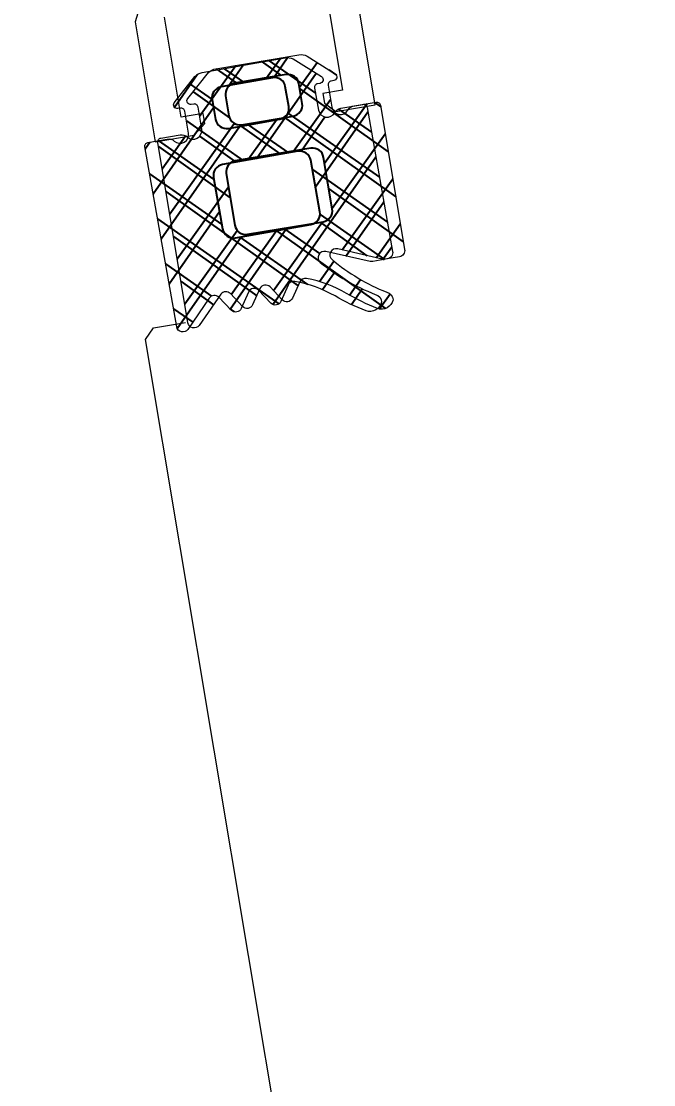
# Model space of a CAD drawing. Header units: millimetres. Extents: x -8689834 to 9419935, y 0 to 135940.
# Drawn here: x -59583.7 to -59552.5, y 106309.1 to 106361.4 of the extents above; entities that cross this region are included whole.
import ezdxf
from ezdxf import colors
from ezdxf.entities.mleader import LeaderData, LeaderLine
from ezdxf.math import Vec2, Vec3

# ---------------------------------------------------------------- set-up
doc = ezdxf.new("R2010")
doc.units = ezdxf.units.MM
doc.header["$MEASUREMENT"] = 0
doc.layers.get('0').update_dxf_attribs({"color": 250, "lineweight": 9})
doc.layers.add('АР_новое окно', color=155, linetype='Continuous')
for name, color, linetype, lineweight in [('АР_Окна', 4, 'Continuous', 0), ('АР_Отметки', 250, 'Continuous', 15), ('АР_Сущ Несущая стена', 216, 'Continuous', 30)]:
    doc.layers.add(name, color=color, linetype=linetype, lineweight=lineweight)
doc.layers.get('0').freeze()
doc.styles.add('ISOCPEUR', font='isocpeur.ttf', dxfattribs={"width": 0.7})

# ---------------------------------------------------------------- blocks, each defined once
blk = doc.blocks.new('_DotSmall')
at = {"color": 0, "linetype": 'ByBlock', "const_width": 0.5}
blk.add_lwpolyline([(-0.0625, 0, 1), (0.0625, 0, 1)], format="xyb", close=True, dxfattribs=at)
blk = doc.blocks.new('стойка витр.')
h = blk.add_hatch()
h.set_pattern_fill('ANSI37', scale=0.5, angle=-69.23283665521843)
h.set_pattern_definition([(335.7671633447816, (-69115.31625940584, 318510.9409690977), (0.6515825639889636, 1.447617495164233), []), (65.76716334478155, (-69115.31625940584, 318510.9409690977), (-1.447617495164233, 0.6515825639889636), [])])
edge = h.paths.add_edge_path()
edge.add_line((-7.614656875375658, -25.62993601259222), (-7.273265914729564, -26.53020796886267))
edge.add_arc((-7.672138333263274, -26.68151659366696), 0.4266069692434679, -30.765631391378577, 20.77378547182468, ccw=False)
edge.add_arc((-6.938850257283542, -27.11794408495156), 0.4267278803339729, 149.2463648056786, 290.7703475873838)
edge.add_line((-6.787522688187892, -27.51693863464607), (-5.761497533734655, -27.12786096686614))
edge.add_arc((-5.826270069284272, -26.95688741173914), 0.1828317202082013, 290.7489596719217, 380.7853669983573)
edge.add_line((-5.655337706935825, -26.89200624793739), (-5.698566115868744, -26.77800989551906))
edge.add_arc((-5.527559815348082, -26.71316091253391), 0.1828894349380834, 65.75635340077491, 200.7677215485159, ccw=False)
edge.add_line((-5.452462167653721, -26.54640093915077), (-3.994188920449233, -27.29736676610628))
edge.add_arc((-4.339684557994865, -27.83227055815794), 0.6367804192296694, 19.809448943918426, 57.14148607166612, ccw=False)
edge.add_line((-3.740585688123247, -27.61647007986176), (-2.270775810728082, -31.49246202532231))
edge.add_arc((-2.862326952422118, -31.72816639327794), 0.6367804192285443, -15.60715938413449, 21.72487774361298, ccw=False)
edge.add_line((-2.249025291763246, -31.89948590572749), (-2.842686385673005, -33.42856309223862))
edge.add_arc((-3.009474684396633, -33.35352837480535), 0.1828894349365558, 200.7666051236535, 335.7779732896313, ccw=False)
edge.add_line((-3.180482248484623, -33.41837402567035), (-3.223710657359334, -33.30437767335388))
edge.add_arc((-3.394684212462365, -33.36915020895407), 0.1828317202037067, 20.74895968940122, 110.7853670142414)
edge.add_line((-3.459565376309911, -33.19821784662781), (-4.485590530792251, -33.58729551440774))
edge.add_arc((-4.334307311281267, -33.98630688185023), 0.4267278803335083, 110.7639791032461, 252.2879618854569)
edge.add_arc((-4.593835025358378, -34.79921876089735), 0.4266069692128739, 20.760541213745626, 72.2999580801698, ccw=False)
edge.add_line((-4.194927641627146, -34.64800234186259), (-3.805871961842058, -35.67396951244882))
edge.add_arc((-3.976804324152614, -35.73885067632053), 0.1828317201976034, -69.25104032001241, 20.78536702306718, ccw=False)
edge.add_line((-3.912031788582681, -35.9098242314285), (-10.63804850899032, -38.46038830642647))
edge.add_arc((-10.76198657700206, -38.18099989774544), 0.3056444463879536, 200.8460379983515, 293.92230867425997, ccw=False)
edge.add_line((-11.04762355046114, -38.2897659172595), (-11.3069940036512, -37.6057878035499))
edge.add_arc((-11.02280217192234, -37.49789568213767), 0.3039830703908278, 175.7219656777917, 200.7890354028728, ccw=False)
edge.add_line((-11.32593828623067, -37.47521963119652), (-11.26283276302274, -35.23454482450325))
edge.add_arc((-11.5667631736687, -35.21197449929495), 0.3047673113958011, 355.7529257944983, 510.3971654946409)
edge.add_arc((-3.085478140807247, -39.81161386289363), 9.95296756819478, 151.493160172311, 169.5799937381118)
edge.add_arc((-13.27454869620142, -38.00608067109534), 0.4002801790508524, 282.30928711923883, 359.2250395672268, ccw=False)
edge.add_arc((-13.15914824141406, -37.79549114656839), 0.6024183835459826, 172.8865217206561, 267.13931994465963, ccw=False)
edge.add_arc((-2.924576102079248, -39.73891867786803), 11.01872594919693, 160.6453850739864, 169.4469810176308, ccw=False)
edge.add_arc((-19.07760885644255, -34.09585671602533), 6.091684827120307, 340.9199566399376, 360.7754221413588)
edge.add_arc((-13.29124725463213, -34.01305259408502), 0.3047655738143686, 359.9316076928689, 436.4302022680961)
edge.add_line((-13.21974018984474, -33.71679460741143), (-14.0766899229202, -33.52020163946145))
edge.add_arc((-14.00514734915965, -33.22393144415915), 0.3047857747414494, 145.1100748207506, 256.424251871352, ccw=False)
edge.add_line((-14.2551486332959, -33.04959347808472), (-13.74402617113083, -32.33421562775766))
edge.add_arc((-13.99402745527389, -32.1598776616858), 0.3047857747455562, 325.1100748218798, 436.4242518702226)
edge.add_line((-13.92248488150653, -31.86360746638093), (-14.7794566025841, -31.6669565144839))
edge.add_arc((-14.7079140287954, -31.37068631918638), 0.3047857747434108, 145.1100748199116, 256.4242518659954, ccw=False)
edge.add_line((-14.95791531293071, -31.19634835310717), (-14.44679285076563, -30.48097050278011))
edge.add_arc((-14.69684457899481, -30.30662212908397), 0.3048331054870662, 325.1138936033488, 425.7589859189499)
edge.add_line((-14.57168746687239, -30.0286672415823), (-16.28069433249766, -29.27720980550657))
edge.add_arc((-16.15556139849932, -28.99925320327871), 0.3048247429148342, 110.79403674408451, 245.7632621299588, ccw=False)
edge.add_line((-16.26377712844987, -28.71428394233226), (-7.850470401957864, -25.52388481301023))
edge.add_arc((-7.785589238115906, -25.69481717533219), 0.1828317201977073, 20.785366643697614, 110.7853670130821, ccw=False)
edge = h.paths.add_edge_path(flags=16)
edge.add_line((-3.343847721320344, -31.0696095920357), (-4.256775251385989, -28.66215553430811))
edge.add_arc((-4.763091039367282, -28.8541548874382), 0.5414973949720253, 20.7671633452251, 110.7671633452251)
edge.add_line((-4.955090392497368, -28.34783909945691), (-5.880512773175724, -28.69876731990371))
edge.add_arc((-5.68851342006019, -29.20508310789228), 0.5414973949736688, 110.7671633435124, 200.7671633435124)
edge.add_line((-6.194829208048759, -29.39708246100781), (-5.281901677954011, -31.8045365187354))
edge.add_arc((-4.775585889972717, -31.61253716560532), 0.5414973949720253, 200.7671633452251, 290.7671633452251)
edge.add_line((-4.583586536842631, -32.11885295358661), (-3.658164156164275, -31.76792473313981))
edge.add_arc((-3.850163509294362, -31.26160894516579), 0.541497394965222, 290.7671633454981, 380.7671633454981)
edge = h.paths.add_edge_path(flags=16)
edge.add_line((-6.665125275787432, -32.97088079506648), (-8.003619441966293, -29.4411776089255))
edge.add_arc((-8.509935229947587, -29.63317696205559), 0.5414973949720253, 20.7671633452251, 110.7671633452251)
edge.add_line((-8.701934583077673, -29.12686117407429), (-11.1093675273587, -30.03978069775621))
edge.add_arc((-10.91736817424317, -30.54609648574478), 0.5414973949736688, 110.7671633435124, 200.7671633435124)
edge.add_line((-11.42368396223173, -30.73809583886032), (-10.08518979602377, -34.2677990250013))
edge.add_arc((-9.578874008042476, -34.07579967187121), 0.5414973949720253, 200.7671633452251, 290.7671633452251)
edge.add_line((-9.38687465491239, -34.5821154598525), (-6.979441710631363, -33.66919593617058))
edge.add_arc((-7.171441063761449, -33.16288014819656), 0.541497394965222, 290.7671633454981, 380.7671633454981)
at = {"lineweight": 0, "ltscale": 100, "transparency": 33554687}
for points in [[(-0.902061547501944, -23.41060979175381), (-2.258247086545452, -23.27287612311193), (-7.844300284108613, -25.39115610946465), (-7.152623754285742, -27.21515572990756), (-6.480474312818842, -27.61228183979256), (-6.024430919787847, -27.43934621633525), (-6.413508587575052, -26.41332106186019), (-1.739484192192322, -24.64089033441996)], [(1.113700732850702, -32.16493950470613), (-3.560323662532028, -33.93737023214635), (-3.906150933442404, -33.02539941386931), (-4.3621943264734, -33.19833503732661), (-4.645266100153094, -33.82723408192396), (-3.953589570330223, -35.65123370236688), (88.61521743849153, -0.5483364844694734)], [(-56.0608929025766, -41.98018508909445), (-55.7778211288678, -41.3512860444971), (-17.47126860445132, -26.8251079561378), (-16.84236955983215, -27.10817972981749), (-16.28037825660431, -28.59019029343472)]]:
    blk.add_lwpolyline(points, dxfattribs=at)
for points in [[(-59.94503853938659, -19.40384657128016, -1.575399656426527e-05), (-56.87977393603069, -20.78551547546522, -0.4398191101055806)], [(-56.36006749374792, -22.15601788895583, -1.575399656426528e-05), (-57.73845635901671, -25.2227588602982, -0.2080566110632873)]]:
    blk.add_lwpolyline(points, format="xyb", dxfattribs=at)
at = {"color": 7, "lineweight": 0, "ltscale": 100, "transparency": 33554687}
blk.add_lwpolyline([(-7.614656875375658, -25.62993601259222), (-7.273265914729564, -26.53020796886267, -0.2287523810762611), (-7.305569090007339, -26.89973780277796, 0.7101639231358212), (-6.787522688187892, -27.51693863464607), (-5.761497533734655, -27.12786096686614, 0.4143996870914876), (-5.655337706935825, -26.89200624793739), (-5.698566115868744, -26.77800989551906, -0.6682503890445888), (-5.452462167653721, -26.54640093915077), (-3.994188920449233, -27.29736676610628, -0.1643479059441302), (-3.740585688123247, -27.61647007986176), (-2.270775810728082, -31.49246202532231, -0.1643479059441302), (-2.249025291763246, -31.89948590572749), (-2.842686385673005, -33.42856309223862, -0.6682503891596868), (-3.180482248484623, -33.41837402567035), (-3.223710657359334, -33.30437767335388, 0.4143996870833266), (-3.459565376309911, -33.19821784662781), (-4.485590530792251, -33.58729551440774, 0.7101639231391418), (-4.464132105349563, -34.39280682858953, -0.2287523810910513), (-4.194927641627146, -34.64800234186259), (-3.805871961842058, -35.67396951244882, -0.4143996871765861), (-3.912031788582681, -35.9098242314285), (-10.63804850899032, -38.46038830642647, -0.4300281847644905), (-11.04762355046114, -38.2897659172595), (-11.3069940036512, -37.6057878035499, -0.1098139781175365), (-11.32593828623067, -37.47521963119652), (-11.26283276302274, -35.23454482450325, 0.8000358277039689), (-11.83174935798161, -35.06142405519495, 0.07908294790216032), (-12.87430513065192, -38.01149454006372, -0.3488032577412263), (-13.18921346374555, -38.39715882165183, -0.4361245879823007), (-13.75692971088574, -37.72089072036033, -0.03842309887939363), (-13.32058396766661, -36.08715992321959, 0.08685322061285544), (-12.98648189794039, -34.01341638380836, 0.3467629046601076), (-13.21974018984474, -33.71679460741143), (-14.0766899229202, -33.52020163946145, -0.5278770357902526), (-14.2551486332959, -33.04959347808472), (-13.74402617113083, -32.33421562775766, 0.5278770357776507), (-13.92248488150653, -31.86360746638093), (-14.7794566025841, -31.6669565144839, -0.5278770357650493), (-14.95791531293071, -31.19634835310717), (-14.44679285076563, -30.48097050278011, 0.4697389635461835), (-14.57168746687239, -30.0286672415823), (-16.28069433249766, -29.27720980550657, -0.667984424932516), (-16.26377712844987, -28.71428394233226), (-7.850470401957864, -25.52388481301023, -0.4142135642613711)], format="xyb", close=True, dxfattribs=at)
at = {"color": 7}
for points in [[(-3.343847721320344, -31.0696095920357), (-4.256775251385989, -28.66215553430811, 0.414213562373095), (-4.955090392497368, -28.34783909945691), (-5.880512773175724, -28.69876731990371, 0.414213562373095), (-6.194829208048759, -29.39708246100781), (-5.281901677954011, -31.8045365187354, 0.414213562373095), (-4.583586536842631, -32.11885295358661), (-3.658164156164275, -31.76792473313981, 0.414213562373095)], [(-6.665125275787432, -32.97088079506648), (-8.003619441966293, -29.4411776089255, 0.414213562373095), (-8.701934583077673, -29.12686117407429), (-11.1093675273587, -30.03978069775621, 0.414213562373095), (-11.42368396223173, -30.73809583886032), (-10.08518979602377, -34.2677990250013, 0.414213562373095), (-9.38687465491239, -34.5821154598525), (-6.979441710631363, -33.66919593617058, 0.414213562373095)]]:
    blk.add_lwpolyline(points, format="xyb", close=True, dxfattribs=at)
blk = doc.blocks.new('A$Cec9b444d')
at = {"layer": 'АР_новое окно'}
h = blk.add_hatch(dxfattribs=at)
h.set_pattern_fill('ANSI37', color=256, scale=0.4999999999999999, angle=10.05056813833426)
h.set_pattern_definition([(55.05056813833427, (-326122.8129313441, -14901.22690749416), (-1.301206999702888, 0.9094045271078259), []), (145.0505681383342, (-326122.8129313441, -14901.22690749416), (-0.9094045271078259, -1.301206999702888), [])])
edge = h.paths.add_edge_path()
edge.add_line((-291.184246579742, -6231.09580095099), (-290.2361942228681, -6230.927770859246))
edge.add_arc((-290.1616953849012, -6231.347822557668), 0.426606969241686, 48.5177734010004, 100.05719026415738, ccw=False)
edge.add_arc((-289.5965238278929, -6230.70847799585), 0.4267278803675899, 228.5297695967575, 370.0537523785326)
edge.add_line((-289.1763486056517, -6230.63398325444), (-289.3678497400271, -6229.553503562506))
edge.add_arc((-289.5478858732235, -6229.585353658956), 0.1828317201695794, 10.03236445563043, 100.0687717823208)
edge.add_line((-289.5798503631852, -6229.405337800539), (-289.6998968778318, -6229.426614501912))
edge.add_arc((-289.7318159993891, -6229.246531978911), 0.1828894349366596, 145.0397581948304, 280.0511263426765, ccw=False)
edge.add_line((-289.8817030098713, -6229.14173489164), (-288.8726671154632, -6227.848538425342))
edge.add_arc((-288.4113379245958, -6228.287474274846), 0.6367804192393554, 99.09285373572408, 136.4248908634856, ccw=False)
edge.add_line((-288.5119714608447, -6227.658695940528), (-284.4302678446539, -6226.935266450608))
edge.add_arc((-284.3086740537177, -6227.560329849132), 0.6367804191158737, 63.6762454084344, 101.00828253619551, ccw=False)
edge.add_line((-284.0262983411281, -6226.989581866999), (-282.6342818226407, -6227.857222662014))
edge.add_arc((-282.7390223443655, -6228.00714920576), 0.182889434934156, -79.9499900886305, 55.06137807725878, ccw=False)
edge.add_line((-282.7071067317949, -6228.187232350682), (-282.8271532463245, -6228.208509052028))
edge.add_arc((-282.7953031497765, -6228.388545185235), 0.1828317201971975, 100.0323644854315, 190.0687718102978)
edge.add_line((-282.9753190082055, -6228.420509675289), (-282.783817873947, -6229.50098936725))
edge.add_arc((-282.3636343741736, -6229.426541329195), 0.4267278803314715, 190.0473838963592, 331.5713666785393)
edge.add_arc((-281.6131600016768, -6229.832704564456), 0.4266069692041961, 100.0439460092876, 151.5833628756739, ccw=False)
edge.add_line((-281.6875617402384, -6229.41263565645), (-280.6071431094737, -6229.221145344471))
edge.add_arc((-280.5751786194105, -6229.401161202894), 0.1828317201938546, 10.032364470210211, 100.06877181322972, ccw=False)
edge.add_line((-280.3951424861983, -6229.369311106395), (-279.1397738183695, -6236.452299708084))
edge.add_arc((-279.4373358419047, -6236.522123556215), 0.3056444464048593, -79.87055721435217, 13.205713461535083, ccw=False)
edge.add_line((-279.3835813544481, -6236.82300390236), (-280.1038604415081, -6236.950664110349))
edge.add_arc((-280.157024998431, -6236.65136620363), 0.3039830703820142, 255.0053704727605, 280.07244019783377, ccw=False)
edge.add_line((-280.2356740838944, -6236.944998675327), (-282.4255346849139, -6236.466337579683))
edge.add_arc((-282.5042275890164, -6236.760770154222), 0.3047673114130485, 75.03633058297463, 229.6805702831477)
edge.add_arc((-276.4077053979861, -6229.282715911451), 9.952967568198378, 230.7765649659899, 248.8633985317905)
edge.add_arc((-280.076418271278, -6238.958337583618), 0.4002801790495531, 1.5926919115601095, 78.50844435961142, ccw=False)
edge.add_arc((-280.26187604489, -6238.805790453231), 0.602418383509569, 252.16992651632052, 346.4227247404105, ccw=False)
edge.add_arc((-276.4492127753824, -6229.111102410975), 11.01872594909321, 239.928789866874, 248.73038581051838, ccw=False)
edge.add_arc((-284.9975300000889, -6243.933075562235), 6.091684827287475, 60.2033614342255, 80.05882693564811)
edge.add_arc((-284.0029089775501, -6238.232236489481), 0.3047655737738758, 79.21501248924702, 155.7136070644834)
edge.add_line((-284.2807030969245, -6238.10688704912), (-284.6332181247195, -6238.912334002861))
edge.add_arc((-284.9110176368613, -6238.786947402611), 0.3047857747147677, 224.3934796144052, 335.7076566649324, ccw=False)
edge.add_line((-285.1288030126521, -6239.000170052816), (-285.7366601010925, -6238.364936709722))
edge.add_arc((-285.9544454768771, -6238.578159359941), 0.3047857747206354, 44.39347961716729, 155.7076566654248)
edge.add_line((-286.2322449890253, -6238.452772759691), (-286.58482107809, -6239.25823053574))
edge.add_arc((-286.8626205902868, -6239.132843935428), 0.3047857747903112, 224.3934796124774, 335.70765665858664, ccw=False)
edge.add_line((-287.0804059661387, -6239.346066585678), (-287.6882630544627, -6238.710833242587))
edge.add_arc((-287.9060680365067, -6238.924103521793), 0.3048331054787384, 44.39729839758095, 145.0423907131778)
edge.add_line((-288.1559019901235, -6238.749443229179), (-289.2120451399958, -6240.288908848183))
edge.add_arc((-289.4618852743621, -6240.114271993154), 0.3048247428846893, 190.0774415372649, 325.04666692299054, ccw=False)
edge.add_line((-289.7620072265191, -6240.167609950633), (-291.3322979493522, -6231.307781299661))
edge.add_arc((-291.1522820908948, -6231.275816809653), 0.1828317202171627, 100.06877142487542, 190.068771794148, ccw=False)
edge = h.paths.add_edge_path(flags=16)
edge.add_line((-285.0452843225394, -6227.910992968423), (-287.5805099038823, -6228.360329108795))
edge.add_arc((-287.4860092502923, -6228.893516744861), 0.5414973949915248, 100.050568135943, 190.0505681358992)
edge.add_line((-288.0191968863579, -6228.98801739845), (-287.8464726261918, -6229.962554995745))
edge.add_arc((-287.3132849901931, -6229.86805434219), 0.5414973949190783, 190.0505681335328, 280.0505681335317)
edge.add_line((-287.2187843366382, -6230.401241978188), (-284.6835587552951, -6229.951905837802))
edge.add_arc((-284.7780594088846, -6229.418718201737), 0.5414973949905499, 280.0505681359124, 370.0505681359086)
edge.add_line((-284.2448717728196, -6229.324217548147), (-284.417596032869, -6228.34967995084))
edge.add_arc((-284.950783668913, -6228.444180604467), 0.5414973949762264, 10.05056814018203, 100.0505681401482)
edge = h.paths.add_edge_path(flags=16)
edge.add_line((-283.7947688196022, -6231.527887735775), (-287.5118049903844, -6232.186684609274))
edge.add_arc((-287.4173043367358, -6232.719872245282), 0.541497394944448, 100.0505681431297, 190.0505681431248)
edge.add_line((-287.9504919727436, -6232.814372898931), (-287.5011597731101, -6235.349576246243))
edge.add_arc((-286.9679721370518, -6235.255075592632), 0.5414973949875769, 190.0505681383077, 280.0505681383565)
edge.add_line((-286.8734714834402, -6235.78826322869), (-283.1564353126575, -6235.129466355162))
edge.add_arc((-283.2509359663061, -6234.596278719154), 0.541497394944448, 280.0505681431297, 370.0505681431248)
edge.add_line((-282.7177483302984, -6234.501778065505), (-283.1670805299319, -6231.966574718193))
edge.add_arc((-283.7002681659758, -6232.061075371819), 0.5414973949761704, 10.05056814018308, 100.0505681401482)
at = {"layer": 'АР_новое окно', "lineweight": 0, "ltscale": 100, "transparency": 33554687}
for points in [[(-291.4069426361705, -6223.862608899485), (-291.8072123623294, -6225.165679859234), (-290.8221499490255, -6231.058111655061), (-288.8981093107881, -6230.736461752282), (-288.3772144804046, -6230.154944259402), (-288.4576346249108, -6229.673888226753), (-289.5399342432877, -6229.85482077055), (-290.3641665926506, -6224.924439875887)], [(-282.4274454415334, -6223.597625079929), (-281.6032130921704, -6228.528005974591), (-282.565202829171, -6228.688825813447), (-282.4847826846648, -6229.169881846096), (-281.9233778966714, -6229.570466795178), (-279.99933725855, -6229.248816892379), (-296.3232155326455, -6131.602882915491)], [(-283.9818802524813, -6281.587770239912), (-284.5432850404743, -6281.187185290815), (-291.2983845249963, -6240.779630958556), (-290.8977995758719, -6240.218226170594), (-289.3345050890532, -6239.956883707375)]]:
    blk.add_lwpolyline(points, dxfattribs=at)
blk.add_lwpolyline([(-291.184246579742, -6231.09580095099), (-290.2361942228681, -6230.927770859246, -0.2287523810762611), (-289.8791161812857, -6231.028225154848, 0.7101639231358212), (-289.1763486056517, -6230.63398325444), (-289.3678497400271, -6229.553503562506, 0.4143996870914876), (-289.5798503631852, -6229.405337800539), (-289.6998968778318, -6229.426614501912, -0.6682503890445888), (-289.8817030098713, -6229.14173489164), (-288.8726671154632, -6227.848538425342, -0.1643479059441302), (-288.5119714608447, -6227.658695940528), (-284.4302678446539, -6226.935266450608, -0.1643479059441302), (-284.0262983411281, -6226.989581866999), (-282.6342818226407, -6227.857222662014, -0.6682503891596868), (-282.7071067317949, -6228.187232350682), (-282.8271532463245, -6228.208509052028, 0.4143996870833266), (-282.9753190082055, -6228.420509675289), (-282.783817873947, -6229.50098936725, 0.7101639231391418), (-281.9883652795562, -6229.629691004256, -0.2287523810910513), (-281.6875617402384, -6229.41263565645), (-280.6071431094737, -6229.221145344471, -0.4143996871765861), (-280.3951424861983, -6229.369311106395), (-279.1397738183695, -6236.452299708084, -0.4300281847644905), (-279.3835813544481, -6236.82300390236), (-280.1038604415081, -6236.950664110349, -0.1098139781175365), (-280.2356740838944, -6236.944998675327), (-282.4255346849139, -6236.466337579683, 0.8000358277039689), (-282.7014267819199, -6236.993139671208, 0.07908294790216032), (-279.9966730493811, -6238.566081390137, -0.3488032577412263), (-279.6762927331421, -6238.947212141074, -0.4361245879823007), (-280.4463335525223, -6239.379273963602, -0.03842309887939363), (-281.9704313959136, -6238.646744313098, 0.08685322061285544), (-283.9458800450967, -6237.932854199054, 0.3467629046601076), (-284.2807030969245, -6238.10688704912), (-284.6332181247195, -6238.912334002861, -0.5278770357902526), (-285.1288030126521, -6239.000170052816), (-285.7366601010925, -6238.364936709722, 0.5278770357776507), (-286.2322449890253, -6238.452772759691), (-286.58482107809, -6239.25823053574, -0.5278770357650493), (-287.0804059661387, -6239.346066585678), (-287.6882630544627, -6238.710833242587, 0.4697389635461835), (-288.1559019901235, -6238.749443229179), (-289.2120451399958, -6240.288908848183, -0.667984424932516), (-289.7620072265191, -6240.167609950633), (-291.3322979493522, -6231.307781299661, -0.4142135642613711)], format="xyb", close=True, dxfattribs=at)
at = {"layer": 'АР_новое окно'}
for points in [[(-285.0452843225394, -6227.910992968423), (-287.5805099038823, -6228.360329108795, 0.414213562373095), (-288.0191968863579, -6228.98801739845), (-287.8464726261918, -6229.962554995745, 0.414213562373095), (-287.2187843366382, -6230.401241978188), (-284.6835587552951, -6229.951905837802, 0.414213562373095), (-284.2448717728196, -6229.324217548147), (-284.417596032869, -6228.34967995084, 0.414213562373095)], [(-283.7947688196022, -6231.527887735775), (-287.5118049903844, -6232.186684609274, 0.414213562373095), (-287.9504919727436, -6232.814372898931), (-287.5011597731101, -6235.349576246243, 0.414213562373095), (-286.8734714834402, -6235.78826322869), (-283.1564353126575, -6235.129466355162, 0.414213562373095), (-282.7177483302984, -6234.501778065505), (-283.1670805299319, -6231.966574718193, 0.414213562373095)]]:
    blk.add_lwpolyline(points, format="xyb", close=True, dxfattribs=at)
at = {"layer": 'АР_новое окно', "lineweight": 0, "ltscale": 100, "transparency": 33554687}
for points in [[(-306.8819018326509, -6280.982245815681, -1.575399656426527e-05), (-304.9275097950475, -6278.246335032634, -0.4398191101055806)], [(-303.4818393526223, -6278.004656271787, -1.575399656426528e-05), (-300.7438393086878, -6279.956120288455, -0.2080566110632873)]]:
    blk.add_lwpolyline(points, format="xyb", dxfattribs=at)
at = {"layer": 'АР_новое окно', "rotation": 78.7234486210045}
blk.add_blockref('стойка витр.', (-314.1892117359751, -6218.400138714472), dxfattribs=at)

msp = doc.modelspace()

# ---------------------------------------------------------------- linework, layer by layer
at = {"layer": 'АР_Сущ Несущая стена', "lineweight": 18, "ltscale": 100}
msp.add_arc((-62199.59225600528, 115505.8737578681), 9805.264059527553, 273.2047159642141, 356.1549052783884, dxfattribs=at)

# ---------------------------------------------------------------- block references
at = {"layer": 'АР_Окна', "ltscale": 100}
msp.add_blockref('A$Cec9b444d', (-59286.24984706755, 112586.4970597865), dxfattribs=at)

# ---------------------------------------------------------------- leaders
at = {"layer": 'АР_Отметки'}
ml = msp.add_multileader_mtext('Standard', dxfattribs=at)
ml.set_content('0,000', color=256, style='ISOCPEUR')
ml.set_leader_properties(color=256, linetype='Continuous', lineweight=-1)
ml.set_arrow_properties(name='DOTSMALL')
ml.build(insert=Vec2(0, 0))
ml.multileader.update_dxf_attribs({"has_text_frame": 1, "text_left_attachment_type": 4, "text_right_attachment_type": 4, "dogleg_length": 100, "arrow_head_size": 180})
ctx = ml.context
ctx.base_point, ctx.char_height, ctx.arrow_head_size, ctx.landing_gap_size, ctx.plane_origin = Vec3(-187276.7997699445, 132110.0850587329), 250, 180, 50, Vec3(-190337.1672303383, 129966.6923522141)
ctx.left_attachment, ctx.right_attachment = 4, 4
notes = []
notes.append((ctx, [(0, (0, 0, 0), (0, 0), (1, 0), 1, [])]))
ctx.mtext.insert, ctx.mtext.width, ctx.mtext.line_spacing_style, ctx.mtext.flow_direction = Vec3(-187226.7997699445, 132443.4183920662), 852.6970314602484, 2, 5
ml = msp.add_multileader_mtext('Standard', dxfattribs=at)
ml.set_content('-1,200', color=256, style='ISOCPEUR')
ml.set_leader_properties(color=256, linetype='Continuous', lineweight=-1)
ml.set_arrow_properties(name='DOTSMALL')
ml.build(insert=Vec2(0, 0))
ml.multileader.update_dxf_attribs({"has_text_frame": 1, "text_left_attachment_type": 4, "text_right_attachment_type": 4, "dogleg_length": 100, "arrow_head_size": 180})
ctx = ml.context
ctx.base_point, ctx.char_height, ctx.arrow_head_size, ctx.landing_gap_size, ctx.plane_origin = Vec3(-177720.7590341442, 129646.8906015264), 250, 180, 50, Vec3(-177813.3264161965, 129547.8815566983)
ctx.left_attachment, ctx.right_attachment = 4, 4
notes.append((ctx, [(0, (0, 0, 0), (0, 0), (1, 0), 1, [])]))
ctx.mtext.insert, ctx.mtext.width, ctx.mtext.line_spacing_style, ctx.mtext.flow_direction = Vec3(-177670.7590341442, 129980.2239348597), 852.6970314602484, 2, 5
ml = msp.add_multileader_mtext('Standard', dxfattribs=at)
ml.set_content('0,000', color=256, style='ISOCPEUR')
ml.set_leader_properties(color=256, linetype='Continuous', lineweight=-1)
ml.set_arrow_properties(name='DOTSMALL')
ml.build(insert=Vec2(0, 0))
ml.multileader.update_dxf_attribs({"has_text_frame": 1, "text_left_attachment_type": 4, "text_right_attachment_type": 4, "dogleg_length": 100, "arrow_head_size": 180})
ctx = ml.context
ctx.base_point, ctx.char_height, ctx.arrow_head_size, ctx.landing_gap_size, ctx.plane_origin = Vec3(-185687.6166469539, 129607.0397730947), 250, 180, 50, Vec3(-188747.9841073476, 127463.6470665759)
ctx.left_attachment, ctx.right_attachment = 4, 4
notes.append((ctx, [(0, (0, 0, 0), (0, 0), (1, 0), 1, [])]))
ctx.mtext.insert, ctx.mtext.width, ctx.mtext.line_spacing_style, ctx.mtext.flow_direction = Vec3(-185637.6166469539, 129940.373106428), 852.6970314602484, 2, 5
ml = msp.add_multileader_mtext('Standard', dxfattribs=at)
ml.set_content('Л.4', color=256, style='ISOCPEUR')
ml.set_leader_properties(color=256, linetype='Continuous', lineweight=-1)
ml.set_arrow_properties(name='DOTSMALL')
ml.build(insert=Vec2(0, 0))
ml.multileader.update_dxf_attribs({"has_text_frame": 1, "text_left_attachment_type": 4, "text_right_attachment_type": 4, "dogleg_length": 100, "arrow_head_size": 180})
ctx = ml.context
ctx.base_point, ctx.char_height, ctx.arrow_head_size, ctx.landing_gap_size, ctx.plane_origin = Vec3(-184816.2837050096, 129601.5848165639), 250, 180, 50, Vec3(-159580.3663713892, 117978.4653365304)
ctx.left_attachment, ctx.right_attachment = 4, 4
notes.append((ctx, [(0, (0, 0, 0), (0, 0), (1, 0), 1, [])]))
ctx.mtext.insert, ctx.mtext.width, ctx.mtext.line_spacing_style, ctx.mtext.flow_direction = Vec3(-184766.2837050096, 129934.9181498972), 852.6970314602484, 2, 5
ml = msp.add_multileader_mtext('Standard', dxfattribs=at)
ml.set_content('-1,140', color=256, style='ISOCPEUR')
ml.set_leader_properties(color=256, linetype='Continuous', lineweight=-1)
ml.set_arrow_properties(name='DOTSMALL')
ml.build(insert=Vec2(0, 0))
ml.multileader.update_dxf_attribs({"has_text_frame": 1, "text_left_attachment_type": 4, "text_right_attachment_type": 4, "dogleg_length": 100, "arrow_head_size": 180})
ctx = ml.context
ctx.base_point, ctx.char_height, ctx.arrow_head_size, ctx.landing_gap_size, ctx.plane_origin = Vec3(-180313.7221072279, 128673.3217394912, 1.149675994230903e-08), 250, 180, 50, Vec3(-180395.1155570771, 128959.4633156335, 1.149675994230903e-08)
ctx.left_attachment, ctx.right_attachment = 4, 4
notes.append((ctx, [(0, (0, 0, 0), (0, 0), (1, 0), 1, [])]))
ctx.mtext.insert, ctx.mtext.width, ctx.mtext.line_spacing_style, ctx.mtext.flow_direction = Vec3(-180263.7221072279, 129006.6550728246, 1.149675994230903e-08), 852.6970314602484, 2, 5
ml = msp.add_multileader_mtext('Standard', dxfattribs=at)
ml.set_content('0,000', color=256, style='ISOCPEUR')
ml.set_leader_properties(color=256, linetype='Continuous', lineweight=-1)
ml.set_arrow_properties(name='DOTSMALL')
ml.build(insert=Vec2(0, 0))
ml.multileader.update_dxf_attribs({"has_text_frame": 1, "text_left_attachment_type": 4, "text_right_attachment_type": 4, "dogleg_length": 100, "arrow_head_size": 180})
ctx = ml.context
ctx.base_point, ctx.char_height, ctx.arrow_head_size, ctx.landing_gap_size, ctx.plane_origin = Vec3(-187382.8031773707, 126393.4441659665), 250, 180, 50, Vec3(-190443.1706377645, 124250.0514594477)
ctx.left_attachment, ctx.right_attachment = 4, 4
notes.append((ctx, [(0, (0, 0, 0), (0, 0), (1, 0), 1, [])]))
ctx.mtext.insert, ctx.mtext.width, ctx.mtext.line_spacing_style, ctx.mtext.flow_direction = Vec3(-187332.8031773707, 126726.7774992998), 852.6970314602484, 2, 5
ml = msp.add_multileader_mtext('Standard', dxfattribs=at)
ml.set_content('Л.5', color=256, style='ISOCPEUR')
ml.set_leader_properties(color=256, linetype='Continuous', lineweight=-1)
ml.set_arrow_properties(name='DOTSMALL')
ml.build(insert=Vec2(0, 0))
ml.multileader.update_dxf_attribs({"has_text_frame": 1, "text_left_attachment_type": 4, "text_right_attachment_type": 4, "dogleg_length": 100, "arrow_head_size": 180})
ctx = ml.context
ctx.base_point, ctx.char_height, ctx.arrow_head_size, ctx.landing_gap_size, ctx.plane_origin = Vec3(-156726.1907757707, 125681.9478096366), 250, 180, 50, Vec3(-131490.2734421503, 114058.8283296031)
ctx.left_attachment, ctx.right_attachment = 4, 4
notes.append((ctx, [(0, (0, 0, 0), (0, 0), (1, 0), 1, [])]))
ctx.mtext.insert, ctx.mtext.width, ctx.mtext.line_spacing_style, ctx.mtext.flow_direction = Vec3(-156676.1907757707, 126015.2811429699), 852.6970314602484, 2, 5
ml = msp.add_multileader_mtext('Standard', dxfattribs=at)
ml.set_content('0,000', color=256, style='ISOCPEUR')
ml.set_leader_properties(color=256, linetype='Continuous', lineweight=-1)
ml.set_arrow_properties(name='DOTSMALL')
ml.build(insert=Vec2(0, 0))
ml.multileader.update_dxf_attribs({"has_text_frame": 1, "text_left_attachment_type": 4, "text_right_attachment_type": 4, "dogleg_length": 100, "arrow_head_size": 180})
ctx = ml.context
ctx.base_point, ctx.char_height, ctx.arrow_head_size, ctx.landing_gap_size, ctx.plane_origin = Vec3(-204826.2687846024, 122318.214327126), 250, 180, 50, Vec3(-207886.6362449962, 120174.8216206072)
ctx.left_attachment, ctx.right_attachment = 4, 4
notes.append((ctx, [(0, (0, 0, 0), (0, 0), (1, 0), 1, [])]))
ctx.mtext.insert, ctx.mtext.width, ctx.mtext.line_spacing_style, ctx.mtext.flow_direction = Vec3(-204776.2687846024, 122651.5476604594), 852.6970314602484, 2, 5
ml = msp.add_multileader_mtext('Standard', dxfattribs=at)
ml.set_content('{\\W0.8;-2,730}', color=256, style='ISOCPEUR')
ml.set_leader_properties(color=256, linetype='Continuous', lineweight=-1)
ml.set_arrow_properties(name='DOTSMALL')
ml.build(insert=Vec2(0, 0))
ml.multileader.update_dxf_attribs({"has_text_frame": 1, "text_left_attachment_type": 4, "text_right_attachment_type": 4, "dogleg_length": 100, "arrow_head_size": 180})
ctx = ml.context
ctx.base_point, ctx.char_height, ctx.arrow_head_size, ctx.landing_gap_size, ctx.plane_origin = Vec3(-314791.3210058988, 121809.0184862664, 2.299351988461806e-08), 250, 180, 50, Vec3(-319449.8299409288, 117956.7109726352, 2.299351988461806e-08)
ctx.left_attachment, ctx.right_attachment = 4, 4
notes.append((ctx, [(0, (0, 0, 0), (0, 0), (1, 0), 1, [])]))
ctx.mtext.insert, ctx.mtext.width, ctx.mtext.defined_height, ctx.mtext.line_spacing_style, ctx.mtext.flow_direction = Vec3(-314741.3210058988, 122142.3518195997, 2.299351988461806e-08), 769.9889591111103, 343.8884462512117, 2, 5
ml = msp.add_multileader_mtext('Standard', dxfattribs=at)
ml.set_content('{\\W0.8;-2,430}', color=256, style='ISOCPEUR')
ml.set_leader_properties(color=256, linetype='Continuous', lineweight=-1)
ml.set_arrow_properties(name='DOTSMALL')
ml.build(insert=Vec2(0, 0))
ml.multileader.update_dxf_attribs({"has_text_frame": 1, "text_left_attachment_type": 4, "text_right_attachment_type": 4, "dogleg_length": 100, "arrow_head_size": 180})
ctx = ml.context
ctx.base_point, ctx.char_height, ctx.arrow_head_size, ctx.landing_gap_size, ctx.plane_origin = Vec3(-301002.2465167325, 120038.5846084391), 250, 180, 50, Vec3(-299949.5531320914, 118383.4112137306)
ctx.left_attachment, ctx.right_attachment = 4, 4
notes.append((ctx, [(0, (0, 0, 0), (0, 0), (1, 0), 1, [])]))
ctx.mtext.insert, ctx.mtext.width, ctx.mtext.line_spacing_style, ctx.mtext.flow_direction = Vec3(-300952.2465167325, 120371.9179417724), 852.6970314602484, 2, 5
ml = msp.add_multileader_mtext('Standard', dxfattribs=at)
ml.set_content('0,000', color=256, style='ISOCPEUR')
ml.set_leader_properties(color=256, linetype='Continuous', lineweight=-1)
ml.set_arrow_properties(name='DOTSMALL')
ml.build(insert=Vec2(0, 0))
ml.multileader.update_dxf_attribs({"has_text_frame": 1, "text_left_attachment_type": 4, "text_right_attachment_type": 4, "dogleg_length": 100, "arrow_head_size": 180})
ctx = ml.context
ctx.base_point, ctx.char_height, ctx.arrow_head_size, ctx.landing_gap_size, ctx.plane_origin = Vec3(-153675.4760438586, 119954.6257698009), 250, 180, 50, Vec3(-156735.8435042523, 117811.2330632821)
ctx.left_attachment, ctx.right_attachment = 4, 4
notes.append((ctx, [(0, (0, 0, 0), (0, 0), (1, 0), 1, [])]))
ctx.mtext.insert, ctx.mtext.width, ctx.mtext.line_spacing_style, ctx.mtext.flow_direction = Vec3(-153625.4760438586, 120287.9591031342), 852.6970314602484, 2, 5
ml = msp.add_multileader_mtext('Standard', dxfattribs=at)
ml.set_content('0,000', color=256, style='ISOCPEUR')
ml.set_leader_properties(color=256, linetype='Continuous', lineweight=-1)
ml.set_arrow_properties(name='DOTSMALL')
ml.build(insert=Vec2(0, 0))
ml.multileader.update_dxf_attribs({"has_text_frame": 1, "text_left_attachment_type": 4, "text_right_attachment_type": 4, "dogleg_length": 100, "arrow_head_size": 180})
ctx = ml.context
ctx.base_point, ctx.char_height, ctx.arrow_head_size, ctx.landing_gap_size, ctx.plane_origin = Vec3(-156471.468784323, 119797.6348483452), 250, 180, 50, Vec3(-159531.8362447167, 117654.2421418264)
ctx.left_attachment, ctx.right_attachment = 4, 4
notes.append((ctx, [(0, (0, 0, 0), (0, 0), (1, 0), 1, [])]))
ctx.mtext.insert, ctx.mtext.width, ctx.mtext.line_spacing_style, ctx.mtext.flow_direction = Vec3(-156421.468784323, 120130.9681816786), 852.6970314602484, 2, 5
ml = msp.add_multileader_mtext('Standard', dxfattribs=at)
ml.set_content('{\\W0.8;-2,430}', color=256, style='ISOCPEUR')
ml.set_leader_properties(color=256, linetype='Continuous', lineweight=-1)
ml.set_arrow_properties(name='DOTSMALL')
ml.build(insert=Vec2(0, 0))
ml.multileader.update_dxf_attribs({"has_text_frame": 1, "text_left_attachment_type": 4, "text_right_attachment_type": 4, "dogleg_length": 100, "arrow_head_size": 180})
ctx = ml.context
ctx.base_point, ctx.char_height, ctx.arrow_head_size, ctx.landing_gap_size, ctx.plane_origin = Vec3(-336711.8860226227, 117132.6558246998), 250, 180, 50, Vec3(-335659.1926379816, 115477.4824299914)
ctx.left_attachment, ctx.right_attachment = 4, 4
notes.append((ctx, [(0, (0, 0, 0), (0, 0), (1, 0), 1, [])]))
ctx.mtext.insert, ctx.mtext.width, ctx.mtext.line_spacing_style, ctx.mtext.flow_direction = Vec3(-336661.8860226227, 117465.9891580332), 852.6970314602484, 2, 5
ml = msp.add_multileader_mtext('Standard', dxfattribs=at)
ml.set_content('{\\W0.8;-2,480}', color=256, style='ISOCPEUR')
ml.set_leader_properties(color=256, linetype='Continuous', lineweight=-1)
ml.set_arrow_properties(name='DOTSMALL')
ml.build(insert=Vec2(0, 0))
ml.multileader.update_dxf_attribs({"has_text_frame": 1, "text_left_attachment_type": 4, "text_right_attachment_type": 4, "dogleg_length": 100, "arrow_head_size": 180})
ctx = ml.context
ctx.base_point, ctx.char_height, ctx.arrow_head_size, ctx.landing_gap_size, ctx.plane_origin = Vec3(-302468.0581811396, 114434.5752220221), 250, 180, 50, Vec3(-301415.3647964986, 112779.4018273137)
ctx.left_attachment, ctx.right_attachment = 4, 4
notes.append((ctx, [(0, (0, 0, 0), (0, 0), (1, 0), 1, [])]))
ctx.mtext.insert, ctx.mtext.width, ctx.mtext.line_spacing_style, ctx.mtext.flow_direction = Vec3(-302418.0581811396, 114767.9085553555), 852.6970314602484, 2, 5
ml = msp.add_multileader_mtext('Standard', dxfattribs=at)
ml.set_content('0,000', color=256, style='ISOCPEUR')
ml.set_leader_properties(color=256, linetype='Continuous', lineweight=-1)
ml.set_arrow_properties(name='DOTSMALL')
ml.build(insert=Vec2(0, 0))
ml.multileader.update_dxf_attribs({"has_text_frame": 1, "text_left_attachment_type": 4, "text_right_attachment_type": 4, "dogleg_length": 100, "arrow_head_size": 180})
ctx = ml.context
ctx.base_point, ctx.char_height, ctx.arrow_head_size, ctx.landing_gap_size, ctx.plane_origin = Vec3(-195514.5538136112, 113911.1868237481), 250, 180, 50, Vec3(-198574.9212740049, 111767.7941172293)
ctx.left_attachment, ctx.right_attachment = 4, 4
notes.append((ctx, [(0, (0, 0, 0), (0, 0), (1, 0), 1, [])]))
ctx.mtext.insert, ctx.mtext.width, ctx.mtext.line_spacing_style, ctx.mtext.flow_direction = Vec3(-195464.5538136112, 114244.5201570814), 852.6970314602484, 2, 5
for ctx, leaders in notes:
    for number, flags, end, landing, length, lines in leaders:
        leader = LeaderData()
        leader.index, (leader.has_last_leader_line, leader.has_dogleg_vector, leader.attachment_direction) = number, flags
        leader.last_leader_point, leader.dogleg_vector, leader.dogleg_length = Vec3(end), Vec3(landing), length
        for number, points, colour, breaks in lines:
            line = LeaderLine()
            line.index, line.vertices, line.color, line.breaks = number, Vec3.list(points), colors.encode_raw_color(colour), breaks
            leader.lines.append(line)
        ctx.leaders.append(leader)

doc.saveas('drawing.dxf')
